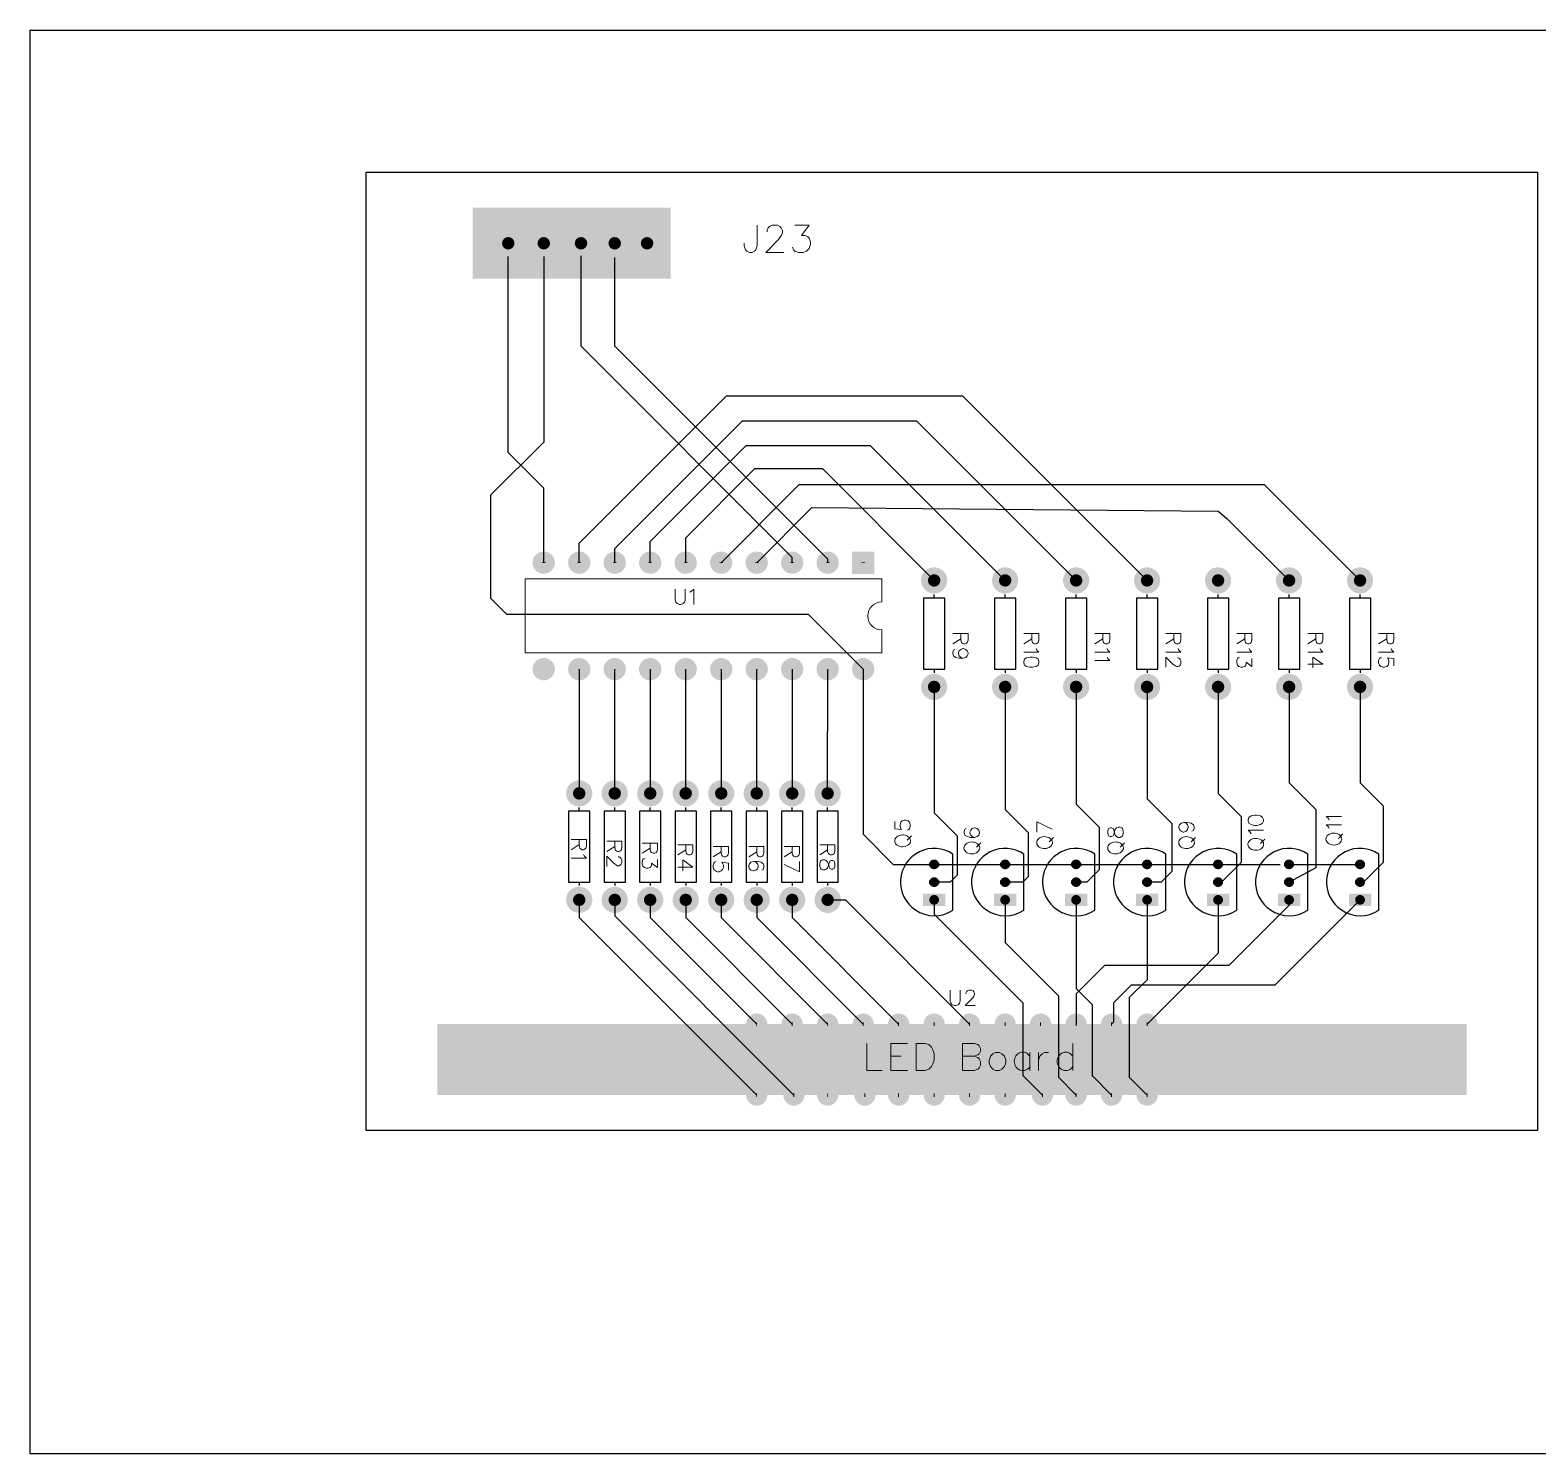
# Model space of a CAD drawing. Header units: inches. Extents: x 2.5 to 50.5, y 2.5 to 32.9.
# Drawn here: x 2.5 to 34.27, y 2.5 to 32.5 of the extents above; entities that cross this region are included whole.
import ezdxf

# ---------------------------------------------------------------- set-up
doc = ezdxf.new("R2010")
doc.units = ezdxf.units.IN
doc.header["$MEASUREMENT"] = 0
doc.layers.add('PDF_Geometry', color=7, linetype='Continuous', true_color=0xffcc00)
doc.layers.add('PDF_Solid Fills', color=7, linetype='Continuous', true_color=0xbfbfbf)

msp = doc.modelspace()

# ---------------------------------------------------------------- hatches: boundary and pattern name
at = {"layer": 'PDF_Solid Fills', "transparency": 33554559}
for points in [[(12.851, 28.009, 0.414474), (12.575, 28.286), (12.575, 28.286, 0.414474), (12.298, 28.009), (12.298, 28.009, 0.414474), (12.575, 27.733), (12.575, 27.733, 0.414474)], [(13.599, 28.009, 0.414474), (13.322, 28.286), (13.322, 28.286, 0.414474), (13.046, 28.009), (13.046, 28.009, 0.414474), (13.322, 27.733), (13.322, 27.733, 0.414474)], [(14.384, 28.009, 0.414474), (14.108, 28.286), (14.108, 28.286, 0.414474), (13.831, 28.009), (13.831, 28.009, 0.414474), (14.108, 27.733), (14.108, 27.733, 0.414474)], [(15.095, 28.009, 0.414474), (14.818, 28.286), (14.818, 28.286, 0.414474), (14.542, 28.009), (14.542, 28.009, 0.414474), (14.818, 27.733), (14.818, 27.733, 0.414474)], [(15.776, 28.009, 0.414474), (15.5, 28.286), (15.5, 28.286, 0.414474), (15.224, 28.009), (15.224, 28.009, 0.414474), (15.5, 27.733), (15.5, 27.733, 0.414474)], [(13.558, 21.278, 0.412996), (13.322, 21.514), (13.322, 21.514, 0.412996), (13.087, 21.278), (13.087, 21.278, 0.412996), (13.322, 21.043), (13.322, 21.043, 0.412996)], [(14.306, 21.278, 0.412996), (14.07, 21.514), (14.07, 21.514, 0.412996), (13.835, 21.278), (13.835, 21.278, 0.412996), (14.07, 21.043), (14.07, 21.043, 0.412996)], [(15.054, 21.278, 0.412996), (14.818, 21.514), (14.818, 21.514, 0.412996), (14.582, 21.278), (14.582, 21.278, 0.412996), (14.818, 21.043), (14.818, 21.043, 0.412996)], [(15.802, 21.278, 0.412996), (15.566, 21.514), (15.566, 21.514, 0.412996), (15.33, 21.278), (15.33, 21.278, 0.412996), (15.566, 21.043), (15.566, 21.043, 0.412996)], [(16.55, 21.278, 0.412996), (16.314, 21.514), (16.314, 21.514, 0.412996), (16.078, 21.278), (16.078, 21.278, 0.412996), (16.314, 21.043), (16.314, 21.043, 0.412996)], [(17.298, 21.278, 0.412996), (17.062, 21.514), (17.062, 21.514, 0.412996), (16.826, 21.278), (16.826, 21.278, 0.412996), (17.062, 21.043), (17.062, 21.043, 0.412996)], [(18.046, 21.278, 0.412996), (17.81, 21.514), (17.81, 21.514, 0.412996), (17.574, 21.278), (17.574, 21.278, 0.412996), (17.81, 21.043), (17.81, 21.043, 0.412996)], [(18.793, 21.278, 0.412996), (18.558, 21.514), (18.558, 21.514, 0.412996), (18.322, 21.278), (18.322, 21.278, 0.412996), (18.558, 21.043), (18.558, 21.043, 0.412996)], [(19.541, 21.278, 0.412996), (19.305, 21.514), (19.305, 21.514, 0.412996), (19.07, 21.278), (19.07, 21.278, 0.412996), (19.305, 21.043), (19.305, 21.043, 0.412996)], [(21.825, 20.904, 0.414474), (21.549, 21.181), (21.549, 21.181, 0.414474), (21.273, 20.904), (21.273, 20.904, 0.414474), (21.549, 20.628), (21.549, 20.628, 0.414474)], [(23.321, 20.904, 0.414474), (23.045, 21.181), (23.045, 21.181, 0.414474), (22.769, 20.904), (22.769, 20.904, 0.414474), (23.045, 20.628), (23.045, 20.628, 0.414474)], [(24.817, 20.904, 0.414474), (24.541, 21.181), (24.541, 21.181, 0.414474), (24.264, 20.904), (24.264, 20.904, 0.414474), (24.541, 20.628), (24.541, 20.628, 0.414474)], [(26.313, 20.904, 0.414474), (26.036, 21.181), (26.036, 21.181, 0.414474), (25.76, 20.904), (25.76, 20.904, 0.414474), (26.036, 20.628), (26.036, 20.628, 0.414474)], [(27.808, 20.904, 0.414474), (27.532, 21.181), (27.532, 21.181, 0.414474), (27.256, 20.904), (27.256, 20.904, 0.414474), (27.532, 20.628), (27.532, 20.628, 0.414474)], [(29.304, 20.904, 0.414474), (29.028, 21.181), (29.028, 21.181, 0.414474), (28.752, 20.904), (28.752, 20.904, 0.414474), (29.028, 20.628), (29.028, 20.628, 0.414474)], [(30.8, 20.904, 0.414474), (30.524, 21.181), (30.524, 21.181, 0.414474), (30.247, 20.904), (30.247, 20.904, 0.414474), (30.524, 20.628), (30.524, 20.628, 0.414474)], [(13.558, 19.035, 0.412996), (13.322, 19.271), (13.322, 19.271, 0.412996), (13.087, 19.035), (13.087, 19.035, 0.412996), (13.322, 18.799), (13.322, 18.799, 0.412996)], [(14.306, 19.035, 0.412996), (14.07, 19.271), (14.07, 19.271, 0.412996), (13.835, 19.035), (13.835, 19.035, 0.412996), (14.07, 18.799), (14.07, 18.799, 0.412996)], [(15.054, 19.035, 0.412996), (14.818, 19.271), (14.818, 19.271, 0.412996), (14.582, 19.035), (14.582, 19.035, 0.412996), (14.818, 18.799), (14.818, 18.799, 0.412996)], [(15.802, 19.035, 0.412996), (15.566, 19.271), (15.566, 19.271, 0.412996), (15.33, 19.035), (15.33, 19.035, 0.412996), (15.566, 18.799), (15.566, 18.799, 0.412996)], [(16.55, 19.035, 0.412996), (16.314, 19.271), (16.314, 19.271, 0.412996), (16.078, 19.035), (16.078, 19.035, 0.412996), (16.314, 18.799), (16.314, 18.799, 0.412996)], [(17.298, 19.035, 0.412996), (17.062, 19.271), (17.062, 19.271, 0.412996), (16.826, 19.035), (16.826, 19.035, 0.412996), (17.062, 18.799), (17.062, 18.799, 0.412996)], [(18.046, 19.035, 0.412996), (17.81, 19.271), (17.81, 19.271, 0.412996), (17.574, 19.035), (17.574, 19.035, 0.412996), (17.81, 18.799), (17.81, 18.799, 0.412996)], [(18.793, 19.035, 0.412996), (18.558, 19.271), (18.558, 19.271, 0.412996), (18.322, 19.035), (18.322, 19.035, 0.412996), (18.558, 18.799), (18.558, 18.799, 0.412996)], [(19.541, 19.035, 0.412996), (19.305, 19.271), (19.305, 19.271, 0.412996), (19.07, 19.035), (19.07, 19.035, 0.412996), (19.305, 18.799), (19.305, 18.799, 0.412996)], [(20.289, 19.035, 0.412996), (20.053, 19.271), (20.053, 19.271, 0.412996), (19.818, 19.035), (19.818, 19.035, 0.412996), (20.053, 18.799), (20.053, 18.799, 0.412996)], [(21.825, 18.661, 0.414474), (21.549, 18.937), (21.549, 18.937, 0.414474), (21.273, 18.661), (21.273, 18.661, 0.414474), (21.549, 18.385), (21.549, 18.385, 0.414474)], [(23.321, 18.661, 0.414474), (23.045, 18.937), (23.045, 18.937, 0.414474), (22.769, 18.661), (22.769, 18.661, 0.414474), (23.045, 18.385), (23.045, 18.385, 0.414474)], [(24.817, 18.661, 0.414474), (24.541, 18.937), (24.541, 18.937, 0.414474), (24.264, 18.661), (24.264, 18.661, 0.414474), (24.541, 18.385), (24.541, 18.385, 0.414474)], [(26.313, 18.661, 0.414474), (26.036, 18.937), (26.036, 18.937, 0.414474), (25.76, 18.661), (25.76, 18.661, 0.414474), (26.036, 18.385), (26.036, 18.385, 0.414474)], [(27.808, 18.661, 0.414474), (27.532, 18.937), (27.532, 18.937, 0.414474), (27.256, 18.661), (27.256, 18.661, 0.414474), (27.532, 18.385), (27.532, 18.385, 0.414474)], [(29.304, 18.661, 0.414474), (29.028, 18.937), (29.028, 18.937, 0.414474), (28.752, 18.661), (28.752, 18.661, 0.414474), (29.028, 18.385), (29.028, 18.385, 0.414474)], [(30.8, 18.661, 0.414474), (30.524, 18.937), (30.524, 18.937, 0.414474), (30.247, 18.661), (30.247, 18.661, 0.414474), (30.524, 18.385), (30.524, 18.385, 0.414474)], [(14.347, 16.417, 0.414474), (14.07, 16.693), (14.07, 16.693, 0.414474), (13.794, 16.417), (13.794, 16.417, 0.414474), (14.07, 16.141), (14.07, 16.141, 0.414474)], [(15.095, 16.417, 0.414474), (14.818, 16.693), (14.818, 16.693, 0.414474), (14.542, 16.417), (14.542, 16.417, 0.414474), (14.818, 16.141), (14.818, 16.141, 0.414474)], [(15.842, 16.417, 0.414474), (15.566, 16.693), (15.566, 16.693, 0.414474), (15.29, 16.417), (15.29, 16.417, 0.414474), (15.566, 16.141), (15.566, 16.141, 0.414474)], [(16.59, 16.417, 0.414474), (16.314, 16.693), (16.314, 16.693, 0.414474), (16.038, 16.417), (16.038, 16.417, 0.414474), (16.314, 16.141), (16.314, 16.141, 0.414474)], [(17.338, 16.417, 0.414474), (17.062, 16.693), (17.062, 16.693, 0.414474), (16.786, 16.417), (16.786, 16.417, 0.414474), (17.062, 16.141), (17.062, 16.141, 0.414474)], [(18.086, 16.417, 0.414474), (17.81, 16.693), (17.81, 16.693, 0.414474), (17.533, 16.417), (17.533, 16.417, 0.414474), (17.81, 16.141), (17.81, 16.141, 0.414474)], [(18.834, 16.417, 0.414474), (18.558, 16.693), (18.558, 16.693, 0.414474), (18.281, 16.417), (18.281, 16.417, 0.414474), (18.558, 16.141), (18.558, 16.141, 0.414474)], [(19.582, 16.417, 0.414474), (19.305, 16.693), (19.305, 16.693, 0.414474), (19.029, 16.417), (19.029, 16.417, 0.414474), (19.305, 16.141), (19.305, 16.141, 0.414474)], [(14.347, 14.174, 0.414474), (14.07, 14.45), (14.07, 14.45, 0.414474), (13.794, 14.174), (13.794, 14.174, 0.414474), (14.07, 13.897), (14.07, 13.897, 0.414474)], [(15.095, 14.174, 0.414474), (14.818, 14.45), (14.818, 14.45, 0.414474), (14.542, 14.174), (14.542, 14.174, 0.414474), (14.818, 13.897), (14.818, 13.897, 0.414474)], [(15.842, 14.174, 0.414474), (15.566, 14.45), (15.566, 14.45, 0.414474), (15.29, 14.174), (15.29, 14.174, 0.414474), (15.566, 13.897), (15.566, 13.897, 0.414474)], [(16.59, 14.174, 0.414474), (16.314, 14.45), (16.314, 14.45, 0.414474), (16.038, 14.174), (16.038, 14.174, 0.414474), (16.314, 13.897), (16.314, 13.897, 0.414474)], [(17.338, 14.174, 0.414474), (17.062, 14.45), (17.062, 14.45, 0.414474), (16.786, 14.174), (16.786, 14.174, 0.414474), (17.062, 13.897), (17.062, 13.897, 0.414474)], [(18.086, 14.174, 0.414474), (17.81, 14.45), (17.81, 14.45, 0.414474), (17.533, 14.174), (17.533, 14.174, 0.414474), (17.81, 13.897), (17.81, 13.897, 0.414474)], [(18.834, 14.174, 0.414474), (18.558, 14.45), (18.558, 14.45, 0.414474), (18.281, 14.174), (18.281, 14.174, 0.414474), (18.558, 13.897), (18.558, 13.897, 0.414474)], [(19.582, 14.174, 0.414474), (19.305, 14.45), (19.305, 14.45, 0.414474), (19.029, 14.174), (19.029, 14.174, 0.414474), (19.305, 13.897), (19.305, 13.897, 0.414474)], [(18.034, 11.556, 0.413194), (17.81, 11.78), (17.81, 11.78, 0.413194), (17.585, 11.556), (17.585, 11.556, 0.413194), (17.81, 11.332), (17.81, 11.332, 0.413194)], [(18.782, 11.556, 0.413194), (18.558, 11.78), (18.558, 11.78, 0.413194), (18.333, 11.556), (18.333, 11.556, 0.413194), (18.558, 11.332), (18.558, 11.332, 0.413194)], [(19.53, 11.556, 0.413194), (19.305, 11.78), (19.305, 11.78, 0.413194), (19.081, 11.556), (19.081, 11.556, 0.413194), (19.305, 11.332), (19.305, 11.332, 0.413194)], [(20.278, 11.556, 0.413194), (20.053, 11.78), (20.053, 11.78, 0.413194), (19.829, 11.556), (19.829, 11.556, 0.413194), (20.053, 11.332), (20.053, 11.332, 0.413194)], [(21.026, 11.556, 0.413194), (20.801, 11.78), (20.801, 11.78, 0.413194), (20.577, 11.556), (20.577, 11.556, 0.413194), (20.801, 11.332), (20.801, 11.332, 0.413194)], [(21.773, 11.556, 0.413194), (21.549, 11.78), (21.549, 11.78, 0.413194), (21.325, 11.556), (21.325, 11.556, 0.413194), (21.549, 11.332), (21.549, 11.332, 0.413194)], [(22.521, 11.556, 0.413194), (22.297, 11.78), (22.297, 11.78, 0.413194), (22.073, 11.556), (22.073, 11.556, 0.413194), (22.297, 11.332), (22.297, 11.332, 0.413194)], [(23.269, 11.556, 0.413194), (23.045, 11.78), (23.045, 11.78, 0.413194), (22.821, 11.556), (22.821, 11.556, 0.413194), (23.045, 11.332), (23.045, 11.332, 0.413194)], [(24.017, 11.556, 0.413194), (23.793, 11.78), (23.793, 11.78, 0.413194), (23.568, 11.556), (23.568, 11.556, 0.413194), (23.793, 11.332), (23.793, 11.332, 0.413194)], [(24.765, 11.556, 0.413194), (24.541, 11.78), (24.541, 11.78, 0.413194), (24.316, 11.556), (24.316, 11.556, 0.413194), (24.541, 11.332), (24.541, 11.332, 0.413194)], [(25.513, 11.556, 0.413194), (25.289, 11.78), (25.289, 11.78, 0.413194), (25.064, 11.556), (25.064, 11.556, 0.413194), (25.289, 11.332), (25.289, 11.332, 0.413194)], [(26.261, 11.556, 0.413194), (26.036, 11.78), (26.036, 11.78, 0.413194), (25.812, 11.556), (25.812, 11.556, 0.413194), (26.036, 11.332), (26.036, 11.332, 0.413194)], [(18.034, 10.06, 0.413194), (17.81, 10.285), (17.81, 10.285, 0.413194), (17.585, 10.06), (17.585, 10.06, 0.413194), (17.81, 9.836), (17.81, 9.836, 0.413194)], [(18.819, 10.06, 0.413194), (18.595, 10.285), (18.595, 10.285, 0.413194), (18.371, 10.06), (18.371, 10.06, 0.413194), (18.595, 9.836), (18.595, 9.836, 0.413194)], [(19.53, 10.06, 0.413194), (19.305, 10.285), (19.305, 10.285, 0.413194), (19.081, 10.06), (19.081, 10.06, 0.413194), (19.305, 9.836), (19.305, 9.836, 0.413194)], [(20.315, 10.06, 0.413194), (20.091, 10.285), (20.091, 10.285, 0.413194), (19.866, 10.06), (19.866, 10.06, 0.413194), (20.091, 9.836), (20.091, 9.836, 0.413194)], [(21.026, 10.06, 0.413194), (20.801, 10.285), (20.801, 10.285, 0.413194), (20.577, 10.06), (20.577, 10.06, 0.413194), (20.801, 9.836), (20.801, 9.836, 0.413194)], [(21.773, 10.06, 0.413194), (21.549, 10.285), (21.549, 10.285, 0.413194), (21.325, 10.06), (21.325, 10.06, 0.413194), (21.549, 9.836), (21.549, 9.836, 0.413194)], [(22.521, 10.06, 0.413194), (22.297, 10.285), (22.297, 10.285, 0.413194), (22.073, 10.06), (22.073, 10.06, 0.413194), (22.297, 9.836), (22.297, 9.836, 0.413194)], [(23.269, 10.06, 0.413194), (23.045, 10.285), (23.045, 10.285, 0.413194), (22.821, 10.06), (22.821, 10.06, 0.413194), (23.045, 9.836), (23.045, 9.836, 0.413194)], [(24.055, 10.06, 0.413194), (23.83, 10.285), (23.83, 10.285, 0.413194), (23.606, 10.06), (23.606, 10.06, 0.413194), (23.83, 9.836), (23.83, 9.836, 0.413194)], [(24.765, 10.06, 0.413194), (24.541, 10.285), (24.541, 10.285, 0.413194), (24.316, 10.06), (24.316, 10.06, 0.413194), (24.541, 9.836), (24.541, 9.836, 0.413194)], [(25.513, 10.06, 0.413194), (25.289, 10.285), (25.289, 10.285, 0.413194), (25.064, 10.06), (25.064, 10.06, 0.413194), (25.289, 9.836), (25.289, 9.836, 0.413194)], [(26.261, 10.06, 0.413194), (26.036, 10.285), (26.036, 10.285, 0.413194), (25.812, 10.06), (25.812, 10.06, 0.413194), (26.036, 9.836), (26.036, 9.836, 0.413194)]]:
    msp.add_hatch(color=256, dxfattribs=at).paths.add_polyline_path(points)
at = {"layer": 'PDF_Solid Fills', "true_color": 0x212121, "transparency": 33554559}
for points in [[(12.706, 28.009, 0.413386), (12.575, 28.141), (12.575, 28.141, 0.413386), (12.443, 28.009), (12.443, 28.009, 0.413386), (12.575, 27.877), (12.575, 27.877, 0.413386)], [(13.454, 28.009, 0.413386), (13.322, 28.141), (13.322, 28.141, 0.413386), (13.191, 28.009), (13.191, 28.009, 0.413386), (13.322, 27.877), (13.322, 27.877, 0.413386)], [(14.24, 28.009, 0.413386), (14.108, 28.141), (14.108, 28.141, 0.413386), (13.976, 28.009), (13.976, 28.009, 0.413386), (14.108, 27.877), (14.108, 27.877, 0.413386)], [(14.95, 28.009, 0.413386), (14.818, 28.141), (14.818, 28.141, 0.413386), (14.686, 28.009), (14.686, 28.009, 0.413386), (14.818, 27.877), (14.818, 27.877, 0.413386)], [(15.632, 28.009, 0.413386), (15.5, 28.141), (15.5, 28.141, 0.413386), (15.368, 28.009), (15.368, 28.009, 0.413386), (15.5, 27.877), (15.5, 27.877, 0.413386)], [(21.681, 20.904, 0.413386), (21.549, 21.036), (21.549, 21.036, 0.413386), (21.417, 20.904), (21.417, 20.904, 0.413386), (21.549, 20.773), (21.549, 20.773, 0.413386)], [(23.177, 20.904, 0.413386), (23.045, 21.036), (23.045, 21.036, 0.413386), (22.913, 20.904), (22.913, 20.904, 0.413386), (23.045, 20.773), (23.045, 20.773, 0.413386)], [(24.673, 20.904, 0.413386), (24.541, 21.036), (24.541, 21.036, 0.413386), (24.409, 20.904), (24.409, 20.904, 0.413386), (24.541, 20.773), (24.541, 20.773, 0.413386)], [(26.168, 20.904, 0.413386), (26.036, 21.036), (26.036, 21.036, 0.413386), (25.904, 20.904), (25.904, 20.904, 0.413386), (26.036, 20.773), (26.036, 20.773, 0.413386)], [(27.664, 20.904, 0.413386), (27.532, 21.036), (27.532, 21.036, 0.413386), (27.4, 20.904), (27.4, 20.904, 0.413386), (27.532, 20.773), (27.532, 20.773, 0.413386)], [(29.16, 20.904, 0.413386), (29.028, 21.036), (29.028, 21.036, 0.413386), (28.896, 20.904), (28.896, 20.904, 0.413386), (29.028, 20.773), (29.028, 20.773, 0.413386)], [(30.656, 20.904, 0.413386), (30.524, 21.036), (30.524, 21.036, 0.413386), (30.392, 20.904), (30.392, 20.904, 0.413386), (30.524, 20.773), (30.524, 20.773, 0.413386)], [(21.681, 18.661, 0.413386), (21.549, 18.793), (21.549, 18.793, 0.413386), (21.417, 18.661), (21.417, 18.661, 0.413386), (21.549, 18.529), (21.549, 18.529, 0.413386)], [(23.177, 18.661, 0.413386), (23.045, 18.793), (23.045, 18.793, 0.413386), (22.913, 18.661), (22.913, 18.661, 0.413386), (23.045, 18.529), (23.045, 18.529, 0.413386)], [(24.673, 18.661, 0.413386), (24.541, 18.793), (24.541, 18.793, 0.413386), (24.409, 18.661), (24.409, 18.661, 0.413386), (24.541, 18.529), (24.541, 18.529, 0.413386)], [(26.168, 18.661, 0.413386), (26.036, 18.793), (26.036, 18.793, 0.413386), (25.904, 18.661), (25.904, 18.661, 0.413386), (26.036, 18.529), (26.036, 18.529, 0.413386)], [(27.664, 18.661, 0.413386), (27.532, 18.793), (27.532, 18.793, 0.413386), (27.4, 18.661), (27.4, 18.661, 0.413386), (27.532, 18.529), (27.532, 18.529, 0.413386)], [(29.16, 18.661, 0.413386), (29.028, 18.793), (29.028, 18.793, 0.413386), (28.896, 18.661), (28.896, 18.661, 0.413386), (29.028, 18.529), (29.028, 18.529, 0.413386)], [(30.656, 18.661, 0.413386), (30.524, 18.793), (30.524, 18.793, 0.413386), (30.392, 18.661), (30.392, 18.661, 0.413386), (30.524, 18.529), (30.524, 18.529, 0.413386)], [(14.202, 16.417, 0.413386), (14.07, 16.549), (14.07, 16.549, 0.413386), (13.938, 16.417), (13.938, 16.417, 0.413386), (14.07, 16.285), (14.07, 16.285, 0.413386)], [(14.95, 16.417, 0.413386), (14.818, 16.549), (14.818, 16.549, 0.413386), (14.686, 16.417), (14.686, 16.417, 0.413386), (14.818, 16.285), (14.818, 16.285, 0.413386)], [(15.698, 16.417, 0.413386), (15.566, 16.549), (15.566, 16.549, 0.413386), (15.434, 16.417), (15.434, 16.417, 0.413386), (15.566, 16.285), (15.566, 16.285, 0.413386)], [(16.446, 16.417, 0.413386), (16.314, 16.549), (16.314, 16.549, 0.413386), (16.182, 16.417), (16.182, 16.417, 0.413386), (16.314, 16.285), (16.314, 16.285, 0.413386)], [(17.194, 16.417, 0.413386), (17.062, 16.549), (17.062, 16.549, 0.413386), (16.93, 16.417), (16.93, 16.417, 0.413386), (17.062, 16.285), (17.062, 16.285, 0.413386)], [(17.942, 16.417, 0.413386), (17.81, 16.549), (17.81, 16.549, 0.413386), (17.678, 16.417), (17.678, 16.417, 0.413386), (17.81, 16.285), (17.81, 16.285, 0.413386)], [(18.69, 16.417, 0.413386), (18.558, 16.549), (18.558, 16.549, 0.413386), (18.426, 16.417), (18.426, 16.417, 0.413386), (18.558, 16.285), (18.558, 16.285, 0.413386)], [(19.437, 16.417, 0.413386), (19.305, 16.549), (19.305, 16.549, 0.413386), (19.174, 16.417), (19.174, 16.417, 0.413386), (19.305, 16.285), (19.305, 16.285, 0.413386)], [(21.652, 14.921, 0.416667), (21.549, 15.024), (21.549, 15.024, 0.416667), (21.446, 14.921), (21.446, 14.921, 0.416667), (21.549, 14.819), (21.549, 14.819, 0.416667)], [(23.148, 14.921, 0.416667), (23.045, 15.024), (23.045, 15.024, 0.416667), (22.942, 14.921), (22.942, 14.921, 0.416667), (23.045, 14.819), (23.045, 14.819, 0.416667)], [(24.643, 14.921, 0.416667), (24.541, 15.024), (24.541, 15.024, 0.416667), (24.438, 14.921), (24.438, 14.921, 0.416667), (24.541, 14.819), (24.541, 14.819, 0.416667)], [(26.139, 14.921, 0.416667), (26.036, 15.024), (26.036, 15.024, 0.416667), (25.934, 14.921), (25.934, 14.921, 0.416667), (26.036, 14.819), (26.036, 14.819, 0.416667)], [(27.635, 14.921, 0.416667), (27.532, 15.024), (27.532, 15.024, 0.416667), (27.429, 14.921), (27.429, 14.921, 0.416667), (27.532, 14.819), (27.532, 14.819, 0.416667)], [(29.131, 14.921, 0.416667), (29.028, 15.024), (29.028, 15.024, 0.416667), (28.925, 14.921), (28.925, 14.921, 0.416667), (29.028, 14.819), (29.028, 14.819, 0.416667)], [(30.627, 14.921, 0.416667), (30.524, 15.024), (30.524, 15.024, 0.416667), (30.421, 14.921), (30.421, 14.921, 0.416667), (30.524, 14.819), (30.524, 14.819, 0.416667)], [(21.652, 14.547, 0.416667), (21.549, 14.65), (21.549, 14.65, 0.416667), (21.446, 14.547), (21.446, 14.547, 0.416667), (21.549, 14.445), (21.549, 14.445, 0.416667)], [(23.148, 14.547, 0.416667), (23.045, 14.65), (23.045, 14.65, 0.416667), (22.942, 14.547), (22.942, 14.547, 0.416667), (23.045, 14.445), (23.045, 14.445, 0.416667)], [(24.643, 14.547, 0.416667), (24.541, 14.65), (24.541, 14.65, 0.416667), (24.438, 14.547), (24.438, 14.547, 0.416667), (24.541, 14.445), (24.541, 14.445, 0.416667)], [(26.139, 14.547, 0.416667), (26.036, 14.65), (26.036, 14.65, 0.416667), (25.934, 14.547), (25.934, 14.547, 0.416667), (26.036, 14.445), (26.036, 14.445, 0.416667)], [(27.635, 14.547, 0.416667), (27.532, 14.65), (27.532, 14.65, 0.416667), (27.429, 14.547), (27.429, 14.547, 0.416667), (27.532, 14.445), (27.532, 14.445, 0.416667)], [(29.131, 14.547, 0.416667), (29.028, 14.65), (29.028, 14.65, 0.416667), (28.925, 14.547), (28.925, 14.547, 0.416667), (29.028, 14.445), (29.028, 14.445, 0.416667)], [(30.627, 14.547, 0.416667), (30.524, 14.65), (30.524, 14.65, 0.416667), (30.421, 14.547), (30.421, 14.547, 0.416667), (30.524, 14.445), (30.524, 14.445, 0.416667)], [(14.202, 14.174, 0.413386), (14.07, 14.305), (14.07, 14.305, 0.413386), (13.938, 14.174), (13.938, 14.174, 0.413386), (14.07, 14.042), (14.07, 14.042, 0.413386)], [(14.95, 14.174, 0.413386), (14.818, 14.305), (14.818, 14.305, 0.413386), (14.686, 14.174), (14.686, 14.174, 0.413386), (14.818, 14.042), (14.818, 14.042, 0.413386)], [(15.698, 14.174, 0.413386), (15.566, 14.305), (15.566, 14.305, 0.413386), (15.434, 14.174), (15.434, 14.174, 0.413386), (15.566, 14.042), (15.566, 14.042, 0.413386)], [(16.446, 14.174, 0.413386), (16.314, 14.305), (16.314, 14.305, 0.413386), (16.182, 14.174), (16.182, 14.174, 0.413386), (16.314, 14.042), (16.314, 14.042, 0.413386)], [(17.194, 14.174, 0.413386), (17.062, 14.305), (17.062, 14.305, 0.413386), (16.93, 14.174), (16.93, 14.174, 0.413386), (17.062, 14.042), (17.062, 14.042, 0.413386)], [(17.942, 14.174, 0.413386), (17.81, 14.305), (17.81, 14.305, 0.413386), (17.678, 14.174), (17.678, 14.174, 0.413386), (17.81, 14.042), (17.81, 14.042, 0.413386)], [(18.69, 14.174, 0.413386), (18.558, 14.305), (18.558, 14.305, 0.413386), (18.426, 14.174), (18.426, 14.174, 0.413386), (18.558, 14.042), (18.558, 14.042, 0.413386)], [(19.437, 14.174, 0.413386), (19.305, 14.305), (19.305, 14.305, 0.413386), (19.174, 14.174), (19.174, 14.174, 0.413386), (19.305, 14.042), (19.305, 14.042, 0.413386)], [(21.652, 14.174, 0.416667), (21.549, 14.276), (21.549, 14.276, 0.416667), (21.446, 14.174), (21.446, 14.174, 0.416667), (21.549, 14.071), (21.549, 14.071, 0.416667)], [(23.148, 14.174, 0.416667), (23.045, 14.276), (23.045, 14.276, 0.416667), (22.942, 14.174), (22.942, 14.174, 0.416667), (23.045, 14.071), (23.045, 14.071, 0.416667)], [(24.643, 14.174, 0.416667), (24.541, 14.276), (24.541, 14.276, 0.416667), (24.438, 14.174), (24.438, 14.174, 0.416667), (24.541, 14.071), (24.541, 14.071, 0.416667)], [(26.139, 14.174, 0.416667), (26.036, 14.276), (26.036, 14.276, 0.416667), (25.934, 14.174), (25.934, 14.174, 0.416667), (26.036, 14.071), (26.036, 14.071, 0.416667)], [(27.635, 14.174, 0.416667), (27.532, 14.276), (27.532, 14.276, 0.416667), (27.429, 14.174), (27.429, 14.174, 0.416667), (27.532, 14.071), (27.532, 14.071, 0.416667)], [(29.131, 14.174, 0.416667), (29.028, 14.276), (29.028, 14.276, 0.416667), (28.925, 14.174), (28.925, 14.174, 0.416667), (29.028, 14.071), (29.028, 14.071, 0.416667)], [(30.627, 14.174, 0.416667), (30.524, 14.276), (30.524, 14.276, 0.416667), (30.421, 14.174), (30.421, 14.174, 0.416667), (30.524, 14.071), (30.524, 14.071, 0.416667)]]:
    msp.add_hatch(color=250, dxfattribs=at).paths.add_polyline_path(points)

# ---------------------------------------------------------------- linework, layer by layer
for p, q in [((2.5, 24.5), (2.5, 32.5)), ((2.5, 32.5), (50.5, 32.5)), ((2.5, 2.5), (2.5, 24.5)), ((36.5, 2.5), (2.5, 2.5))]:
    msp.add_line(p, q)
at = {"layer": 'PDF_Geometry', "color": 6, "lineweight": 25}
msp.add_lwpolyline([(9.583, 29.505), (34.263, 29.505), (34.263, 9.312), (9.583, 9.312)], close=True, dxfattribs=at)
at = {"layer": 'PDF_Geometry', "lineweight": 20}
for points in [[(17.821, 28.388), (17.821, 27.953), (17.794, 27.872), (17.767, 27.845), (17.712, 27.818), (17.658, 27.818), (17.604, 27.845), (17.576, 27.872), (17.549, 27.953), (17.549, 28.008)], [(18.028, 28.252), (18.028, 28.28), (18.055, 28.335), (18.082, 28.362), (18.136, 28.388), (18.245, 28.388), (18.3, 28.362), (18.327, 28.335), (18.354, 28.28), (18.354, 28.225), (18.327, 28.171), (18.272, 28.089), (18.001, 27.818), (18.382, 27.818)], [(18.615, 28.388), (18.914, 28.388), (18.751, 28.171), (18.832, 28.171), (18.887, 28.144), (18.914, 28.117), (18.942, 28.036), (18.942, 27.981), (18.914, 27.899), (18.86, 27.845), (18.779, 27.818), (18.697, 27.818), (18.615, 27.845), (18.588, 27.872), (18.561, 27.926)], [(20.128, 11.15), (20.128, 10.579), (20.454, 10.579)], [(20.987, 11.15), (20.634, 11.15), (20.634, 10.579), (20.987, 10.579)], [(22.39, 10.878), (22.473, 10.905), (22.5, 10.932), (22.527, 10.987), (22.527, 11.041), (22.5, 11.096), (22.473, 11.123), (22.39, 11.15), (22.146, 11.15), (22.146, 10.579), (22.39, 10.579), (22.473, 10.606), (22.5, 10.633), (22.527, 10.688), (22.527, 10.769), (22.5, 10.824), (22.473, 10.851), (22.39, 10.878), (22.146, 10.878)], [(24.469, 11.15), (24.469, 10.579)], [(20.634, 10.878), (20.851, 10.878)], [(23.565, 10.96), (23.565, 10.579)], [(23.745, 10.96), (23.745, 10.579)], [(23.745, 10.797), (23.773, 10.878), (23.826, 10.932), (23.881, 10.96), (23.962, 10.96)]]:
    msp.add_lwpolyline(points, dxfattribs=at)
at = {"layer": 'PDF_Geometry', "color": 1, "lineweight": 25}
for points in [[(13.322, 27.733), (13.322, 23.821), (12.201, 22.699), (12.201, 20.531), (12.537, 20.194), (18.894, 20.194), (20.053, 19.035), (20.053, 15.557), (20.689, 14.921), (21.549, 14.921), (23.045, 14.921), (24.503, 14.921)], [(24.541, 14.921), (26.186, 14.921)], [(26.036, 14.921), (27.532, 14.921), (28.841, 14.921)], [(29.028, 14.921), (30.524, 14.921)]]:
    msp.add_lwpolyline(points, dxfattribs=at)
at = {"layer": 'PDF_Geometry', "color": 5, "lineweight": 25}
msp.add_lwpolyline([(13.322, 21.278), (13.322, 22.849), (12.575, 23.597), (12.575, 27.731)], dxfattribs=at)
at = {"layer": 'PDF_Geometry', "color": 141, "lineweight": 25, "true_color": 0x70dbf9}
for points in [[(18.558, 21.278), (18.558, 21.39), (14.108, 25.84), (14.108, 27.748)], [(19.306, 21.278), (19.306, 21.353), (14.818, 25.84), (14.818, 27.71)]]:
    msp.add_lwpolyline(points, dxfattribs=at)
at = {"layer": 'PDF_Geometry', "color": 216, "lineweight": 25, "true_color": 0x7f007f}
for points in [[(14.07, 21.278), (14.07, 21.69), (17.174, 24.793), (22.147, 24.793), (26.036, 20.904)], [(14.818, 21.278), (14.818, 21.578), (17.511, 24.27), (21.175, 24.27), (24.541, 20.904)], [(15.566, 21.278), (15.566, 21.727), (17.585, 23.746), (20.203, 23.746), (23.045, 20.904)], [(16.314, 21.278), (16.314, 21.802), (17.772, 23.26), (19.193, 23.26), (21.549, 20.904)], [(21.549, 14.174), (21.549, 13.874), (23.419, 12.005), (23.419, 10.472), (23.83, 10.06)], [(23.045, 14.174), (23.045, 13.276), (24.167, 12.154), (24.167, 10.434), (24.541, 10.06)], [(24.541, 14.174), (24.541, 12.304), (24.877, 11.967), (24.877, 10.472), (25.289, 10.06)], [(26.036, 14.174), (26.036, 12.491), (25.662, 12.117), (25.662, 10.434), (26.036, 10.06)], [(27.532, 14.174), (27.532, 13.052), (26.036, 11.556)]]:
    msp.add_lwpolyline(points, dxfattribs=at)
at = {"layer": 'PDF_Geometry', "color": 181, "lineweight": 25, "true_color": 0x9966ff}
for points in [[(17.062, 21.278), (18.707, 22.924), (28.504, 22.924), (30.524, 20.904)], [(17.81, 21.278), (18.969, 22.438), (27.532, 22.363), (27.719, 22.213), (29.028, 20.904)], [(14.07, 19.035), (14.07, 16.417)], [(14.818, 16.417), (14.818, 19.035)], [(15.566, 19.035), (15.566, 16.417)], [(16.314, 16.417), (16.314, 19.035)], [(17.062, 19.035), (17.062, 16.417)], [(17.81, 16.417), (17.81, 19.035)], [(18.558, 19.035), (18.558, 16.417)], [(19.305, 16.417), (19.306, 19.035)], [(21.549, 18.661), (21.549, 16.006), (22.035, 15.52), (22.035, 14.697), (21.886, 14.547), (21.549, 14.547)], [(23.045, 18.661), (23.045, 16.081), (23.531, 15.595), (23.531, 14.66), (23.419, 14.547), (23.045, 14.547)], [(24.541, 18.661), (24.541, 16.193), (25.027, 15.707), (25.027, 14.809), (24.765, 14.547), (24.541, 14.547)], [(26.036, 18.661), (26.036, 16.305), (26.56, 15.781), (26.56, 14.772), (26.336, 14.547), (26.036, 14.547)], [(27.532, 18.661), (27.532, 16.417), (28.018, 15.931), (28.018, 14.959), (27.607, 14.547), (27.532, 14.547)], [(29.028, 18.661), (29.028, 16.642), (29.589, 16.081), (29.589, 14.847), (29.028, 14.547)], [(30.524, 18.661), (30.524, 16.642), (31.01, 16.155), (31.01, 14.959), (30.598, 14.547), (30.524, 14.547)], [(14.07, 14.174), (14.07, 13.8), (17.81, 10.06)], [(14.818, 14.174), (14.818, 13.837), (18.595, 10.06)], [(15.566, 14.174), (15.566, 13.8), (17.81, 11.556)], [(16.314, 14.174), (16.314, 13.8), (18.558, 11.556)], [(17.062, 14.174), (17.062, 13.8), (19.305, 11.556)], [(17.81, 14.174), (17.81, 13.8), (20.053, 11.556)], [(18.558, 14.174), (18.558, 13.8), (20.801, 11.556)], [(19.305, 14.174), (19.679, 14.174), (22.297, 11.556)], [(29.028, 14.174), (29.028, 14.061), (27.757, 12.79), (25.139, 12.79), (24.541, 12.192), (24.541, 11.556)], [(30.524, 14.174), (28.729, 12.379), (25.7, 12.379), (25.326, 12.005), (25.326, 11.593), (25.289, 11.556)]]:
    msp.add_lwpolyline(points, dxfattribs=at)
at = {"layer": 'PDF_Geometry', "color": 250, "lineweight": 80, "true_color": 0x212121}
for points in [[(13.323, 21.279), (13.323, 21.278)], [(14.07, 21.279), (14.07, 21.278)], [(14.818, 21.279), (14.818, 21.278)], [(15.566, 21.279), (15.566, 21.278)], [(16.314, 21.279), (16.314, 21.278)], [(17.062, 21.279), (17.062, 21.278)], [(17.81, 21.279), (17.81, 21.278)], [(18.558, 21.279), (18.558, 21.278)], [(19.306, 21.279), (19.306, 21.278)], [(20.053, 21.279), (20.053, 21.278)], [(13.323, 19.035), (13.323, 19.034)], [(14.07, 19.035), (14.07, 19.034)], [(14.818, 19.035), (14.818, 19.034)], [(15.566, 19.035), (15.566, 19.034)], [(16.314, 19.035), (16.314, 19.034)], [(17.062, 19.035), (17.062, 19.034)], [(17.81, 19.035), (17.81, 19.034)], [(18.558, 19.035), (18.558, 19.034)], [(19.306, 19.035), (19.306, 19.034)], [(20.053, 19.035), (20.053, 19.034)]]:
    msp.add_lwpolyline(points, dxfattribs=at)
at = {"layer": 'PDF_Geometry', "lineweight": 13}
msp.add_lwpolyline([(20.445, 19.861, -0.997369), (20.445, 20.451), (20.445, 20.937), (12.931, 20.937), (12.931, 19.376), (20.445, 19.376), (20.445, 19.861)], format="xyb", dxfattribs=at)
at = {"layer": 'PDF_Geometry', "lineweight": 15}
for points in [[(16.09, 20.721), (16.09, 20.491), (16.105, 20.445), (16.135, 20.415), (16.182, 20.4), (16.212, 20.4), (16.258, 20.415), (16.289, 20.445), (16.303, 20.491), (16.303, 20.721)], [(16.404, 20.659), (16.435, 20.675), (16.482, 20.721), (16.482, 20.4)], [(22.11, 19.783), (22.11, 19.645), (22.125, 19.599), (22.14, 19.584), (22.171, 19.569), (22.201, 19.569), (22.232, 19.584), (22.248, 19.599), (22.263, 19.645), (22.263, 19.783), (21.942, 19.783)], [(23.606, 19.783), (23.606, 19.645), (23.621, 19.599), (23.636, 19.584), (23.666, 19.569), (23.697, 19.569), (23.728, 19.584), (23.743, 19.599), (23.758, 19.645), (23.758, 19.783), (23.438, 19.783)], [(25.102, 19.783), (25.102, 19.645), (25.117, 19.599), (25.131, 19.584), (25.162, 19.569), (25.193, 19.569), (25.224, 19.584), (25.239, 19.599), (25.254, 19.645), (25.254, 19.783), (24.933, 19.783)], [(26.597, 19.783), (26.597, 19.645), (26.612, 19.599), (26.627, 19.584), (26.658, 19.569), (26.689, 19.569), (26.719, 19.584), (26.735, 19.599), (26.75, 19.645), (26.75, 19.783), (26.429, 19.783)], [(28.093, 19.783), (28.093, 19.645), (28.108, 19.599), (28.123, 19.584), (28.154, 19.569), (28.184, 19.569), (28.215, 19.584), (28.231, 19.599), (28.246, 19.645), (28.246, 19.783), (27.925, 19.783)], [(29.589, 19.783), (29.589, 19.645), (29.604, 19.599), (29.619, 19.584), (29.649, 19.569), (29.68, 19.569), (29.711, 19.584), (29.726, 19.599), (29.741, 19.645), (29.741, 19.783), (29.421, 19.783)], [(31.085, 19.783), (31.085, 19.645), (31.1, 19.599), (31.115, 19.584), (31.145, 19.569), (31.176, 19.569), (31.207, 19.584), (31.222, 19.599), (31.237, 19.645), (31.237, 19.783), (30.916, 19.783)], [(22.11, 19.676), (21.942, 19.569)], [(22.156, 19.269), (22.11, 19.284), (22.079, 19.314), (22.064, 19.36), (22.064, 19.376), (22.079, 19.421), (22.11, 19.452), (22.156, 19.468), (22.171, 19.468), (22.217, 19.452), (22.248, 19.421), (22.263, 19.376), (22.263, 19.36), (22.248, 19.314), (22.217, 19.284), (22.156, 19.269), (22.079, 19.269), (22.002, 19.284), (21.957, 19.314), (21.942, 19.36), (21.942, 19.391), (21.957, 19.437), (21.987, 19.452)], [(23.606, 19.676), (23.438, 19.569)], [(23.697, 19.468), (23.713, 19.437), (23.758, 19.391), (23.438, 19.391)], [(25.102, 19.676), (24.933, 19.569)], [(25.193, 19.468), (25.209, 19.437), (25.254, 19.391), (24.933, 19.391)], [(26.597, 19.676), (26.429, 19.569)], [(26.689, 19.468), (26.704, 19.437), (26.75, 19.391), (26.429, 19.391)], [(28.093, 19.676), (27.925, 19.569)], [(28.184, 19.468), (28.2, 19.437), (28.246, 19.391), (27.925, 19.391)], [(29.589, 19.676), (29.421, 19.569)], [(29.68, 19.468), (29.696, 19.437), (29.741, 19.391), (29.421, 19.391)], [(31.085, 19.676), (30.916, 19.569)], [(31.176, 19.468), (31.192, 19.437), (31.237, 19.391), (30.916, 19.391)], [(25.193, 19.29), (25.209, 19.259), (25.254, 19.214), (24.933, 19.214)], [(26.674, 19.275), (26.689, 19.275), (26.719, 19.259), (26.735, 19.244), (26.75, 19.214), (26.75, 19.152), (26.735, 19.121), (26.719, 19.107), (26.689, 19.091), (26.658, 19.091), (26.627, 19.107), (26.582, 19.137), (26.429, 19.29), (26.429, 19.076)], [(28.246, 19.259), (28.246, 19.091), (28.123, 19.183), (28.123, 19.137), (28.108, 19.107), (28.093, 19.091), (28.047, 19.076), (28.016, 19.076), (27.97, 19.091), (27.94, 19.121), (27.925, 19.168), (27.925, 19.214), (27.94, 19.259), (27.955, 19.275), (27.985, 19.29)], [(29.421, 19.137), (29.741, 19.137), (29.528, 19.29), (29.528, 19.061)], [(31.237, 19.107), (31.237, 19.259), (31.1, 19.275), (31.115, 19.259), (31.13, 19.214), (31.13, 19.168), (31.115, 19.121), (31.085, 19.091), (31.038, 19.076), (31.008, 19.076), (30.962, 19.091), (30.931, 19.121), (30.916, 19.168), (30.916, 19.214), (30.931, 19.259), (30.946, 19.275), (30.977, 19.29)], [(29.872, 15.856), (29.856, 15.886), (29.81, 15.933), (30.131, 15.933)], [(20.723, 15.825), (20.723, 15.672), (20.861, 15.657), (20.846, 15.672), (20.83, 15.718), (20.83, 15.764), (20.846, 15.809), (20.876, 15.84), (20.922, 15.856), (20.953, 15.856), (20.999, 15.84), (21.029, 15.809), (21.044, 15.764), (21.044, 15.718), (21.029, 15.672), (21.014, 15.657), (20.984, 15.641)], [(22.227, 15.675), (22.197, 15.66), (22.182, 15.614), (22.182, 15.583), (22.197, 15.538), (22.243, 15.507), (22.319, 15.491), (22.396, 15.491), (22.457, 15.507), (22.488, 15.538), (22.503, 15.583), (22.503, 15.598), (22.488, 15.645), (22.457, 15.675), (22.411, 15.69), (22.396, 15.69), (22.35, 15.675), (22.319, 15.645), (22.304, 15.598), (22.304, 15.583), (22.319, 15.538), (22.35, 15.507), (22.396, 15.491)], [(23.715, 15.603), (23.715, 15.818), (24.036, 15.665)], [(26.813, 15.802), (26.859, 15.788), (26.89, 15.757), (26.905, 15.71), (26.905, 15.695), (26.89, 15.65), (26.859, 15.619), (26.813, 15.603), (26.799, 15.603), (26.752, 15.619), (26.721, 15.65), (26.706, 15.695), (26.706, 15.71), (26.721, 15.757), (26.752, 15.788), (26.813, 15.802), (26.89, 15.802), (26.967, 15.788), (27.012, 15.757), (27.027, 15.71), (27.027, 15.681), (27.012, 15.634), (26.982, 15.619)], [(28.226, 15.566), (28.21, 15.597), (28.165, 15.643), (28.486, 15.643)], [(29.872, 15.678), (29.856, 15.709), (29.81, 15.755), (30.131, 15.755)], [(14.07, 15.445), (14.07, 15.307), (14.085, 15.262), (14.1, 15.246), (14.131, 15.231), (14.162, 15.231), (14.192, 15.246), (14.208, 15.262), (14.223, 15.307), (14.223, 15.445), (13.902, 15.445)], [(14.07, 15.338), (13.902, 15.231)], [(14.818, 15.408), (14.818, 15.27), (14.833, 15.224), (14.848, 15.209), (14.879, 15.194), (14.909, 15.194), (14.94, 15.209), (14.956, 15.224), (14.971, 15.27), (14.971, 15.408), (14.65, 15.408)], [(14.818, 15.301), (14.65, 15.194)], [(15.566, 15.37), (15.566, 15.233), (15.581, 15.187), (15.596, 15.171), (15.627, 15.156), (15.657, 15.156), (15.688, 15.171), (15.704, 15.187), (15.719, 15.233), (15.719, 15.37), (15.398, 15.37)], [(15.566, 15.263), (15.398, 15.156)], [(16.314, 15.333), (16.314, 15.195), (16.329, 15.15), (16.344, 15.134), (16.375, 15.119), (16.405, 15.119), (16.436, 15.134), (16.452, 15.15), (16.467, 15.195), (16.467, 15.333), (16.146, 15.333)], [(17.062, 15.295), (17.062, 15.158), (17.077, 15.112), (17.092, 15.096), (17.122, 15.081), (17.153, 15.081), (17.184, 15.096), (17.199, 15.112), (17.214, 15.158), (17.214, 15.295), (16.894, 15.295)], [(17.81, 15.295), (17.81, 15.158), (17.825, 15.112), (17.84, 15.096), (17.87, 15.081), (17.901, 15.081), (17.932, 15.096), (17.947, 15.112), (17.962, 15.158), (17.962, 15.295), (17.641, 15.295)], [(18.558, 15.295), (18.558, 15.158), (18.573, 15.112), (18.588, 15.096), (18.618, 15.081), (18.649, 15.081), (18.68, 15.096), (18.695, 15.112), (18.71, 15.158), (18.71, 15.295), (18.389, 15.295)], [(19.305, 15.333), (19.305, 15.195), (19.32, 15.15), (19.335, 15.134), (19.366, 15.119), (19.397, 15.119), (19.427, 15.134), (19.443, 15.15), (19.458, 15.195), (19.458, 15.333), (19.137, 15.333)], [(20.984, 15.433), (21.075, 15.525)], [(22.442, 15.283), (22.533, 15.375)], [(23.975, 15.396), (24.066, 15.488)], [(25.471, 15.283), (25.562, 15.375)], [(26.967, 15.396), (27.058, 15.488)], [(28.425, 15.358), (28.516, 15.45)], [(30.07, 15.47), (30.162, 15.562)], [(14.162, 15.13), (14.177, 15.099), (14.223, 15.053), (13.902, 15.053)], [(14.894, 15.077), (14.909, 15.077), (14.94, 15.062), (14.956, 15.046), (14.971, 15.016), (14.971, 14.955), (14.956, 14.924), (14.94, 14.909), (14.909, 14.894), (14.879, 14.894), (14.848, 14.909), (14.803, 14.939), (14.65, 15.093), (14.65, 14.878)], [(15.719, 15.025), (15.719, 14.856), (15.596, 14.948), (15.596, 14.902), (15.581, 14.871), (15.566, 14.856), (15.52, 14.841), (15.489, 14.841), (15.443, 14.856), (15.413, 14.887), (15.398, 14.933), (15.398, 14.978), (15.413, 15.025), (15.428, 15.04), (15.458, 15.055)], [(16.314, 15.226), (16.146, 15.119)], [(16.146, 14.865), (16.467, 14.865), (16.253, 15.018), (16.253, 14.788)], [(17.062, 15.188), (16.894, 15.081)], [(17.214, 14.797), (17.214, 14.95), (17.077, 14.965), (17.092, 14.95), (17.107, 14.903), (17.107, 14.858), (17.092, 14.812), (17.062, 14.782), (17.016, 14.766), (16.985, 14.766), (16.939, 14.782), (16.909, 14.812), (16.894, 14.858), (16.894, 14.903), (16.909, 14.95), (16.923, 14.965), (16.954, 14.981)], [(17.81, 15.188), (17.641, 15.081)], [(17.917, 14.797), (17.947, 14.812), (17.962, 14.858), (17.962, 14.888), (17.947, 14.934), (17.901, 14.965), (17.825, 14.981), (17.748, 14.981), (17.687, 14.965), (17.656, 14.934), (17.641, 14.888), (17.641, 14.873), (17.656, 14.827), (17.687, 14.797), (17.733, 14.782), (17.748, 14.782), (17.794, 14.797), (17.825, 14.827), (17.84, 14.873), (17.84, 14.888), (17.825, 14.934), (17.794, 14.965), (17.748, 14.981)], [(18.558, 15.188), (18.389, 15.081)], [(18.71, 14.981), (18.71, 14.766), (18.389, 14.919)], [(19.305, 15.226), (19.137, 15.119)], [(21.886, 12.269), (21.886, 12.04), (21.901, 11.994), (21.931, 11.964), (21.978, 11.949), (22.008, 11.949), (22.054, 11.964), (22.085, 11.994), (22.1, 12.04), (22.1, 12.269)], [(22.216, 12.193), (22.216, 12.208), (22.231, 12.239), (22.247, 12.255), (22.278, 12.269), (22.338, 12.269), (22.369, 12.255), (22.384, 12.239), (22.399, 12.208), (22.399, 12.177), (22.384, 12.147), (22.354, 12.101), (22.201, 11.949), (22.415, 11.949)]]:
    msp.add_lwpolyline(points, dxfattribs=at)
at = {"layer": 'PDF_Geometry', "lineweight": 25}
for points in [[(21.549, 20.531), (21.325, 20.531), (21.325, 19.035), (21.549, 19.035), (21.549, 18.96)], [(21.549, 19.035), (21.773, 19.035), (21.773, 20.531), (21.549, 20.531), (21.549, 20.605)], [(23.045, 20.531), (22.821, 20.531), (22.821, 19.035), (23.045, 19.035), (23.045, 18.96)], [(23.045, 19.035), (23.269, 19.035), (23.269, 20.531), (23.045, 20.531), (23.045, 20.605)], [(24.541, 20.531), (24.316, 20.531), (24.316, 19.035), (24.541, 19.035), (24.541, 18.96)], [(24.541, 19.035), (24.765, 19.035), (24.765, 20.531), (24.541, 20.531), (24.541, 20.605)], [(26.036, 20.531), (25.812, 20.531), (25.812, 19.035), (26.036, 19.035), (26.036, 18.96)], [(26.036, 19.035), (26.261, 19.035), (26.261, 20.531), (26.036, 20.531), (26.036, 20.605)], [(27.532, 20.531), (27.308, 20.531), (27.308, 19.035), (27.532, 19.035), (27.532, 18.96)], [(27.532, 19.035), (27.757, 19.035), (27.757, 20.531), (27.532, 20.531), (27.532, 20.605)], [(29.028, 20.531), (28.804, 20.531), (28.804, 19.035), (29.028, 19.035), (29.028, 18.96)], [(29.028, 19.035), (29.252, 19.035), (29.252, 20.531), (29.028, 20.531), (29.028, 20.605)], [(30.524, 20.531), (30.299, 20.531), (30.299, 19.035), (30.524, 19.035), (30.524, 18.96)], [(30.524, 19.035), (30.748, 19.035), (30.748, 20.531), (30.524, 20.531), (30.524, 20.605)], [(14.07, 16.043), (13.846, 16.043), (13.846, 14.547), (14.07, 14.547), (14.07, 14.473)], [(14.07, 14.547), (14.295, 14.547), (14.295, 16.043), (14.07, 16.043), (14.07, 16.118)], [(14.818, 16.043), (14.594, 16.043), (14.594, 14.547), (14.818, 14.547), (14.818, 14.473)], [(14.818, 14.547), (15.043, 14.547), (15.043, 16.043), (14.818, 16.043), (14.818, 16.118)], [(15.566, 16.043), (15.342, 16.043), (15.342, 14.547), (15.566, 14.547), (15.566, 14.473)], [(15.566, 14.547), (15.79, 14.547), (15.79, 16.043), (15.566, 16.043), (15.566, 16.118)], [(16.314, 16.043), (16.09, 16.043), (16.09, 14.547), (16.314, 14.547), (16.314, 14.473)], [(16.314, 14.547), (16.538, 14.547), (16.538, 16.043), (16.314, 16.043), (16.314, 16.118)], [(17.062, 16.043), (16.837, 16.043), (16.837, 14.547), (17.062, 14.547), (17.062, 14.473)], [(17.062, 14.547), (17.286, 14.547), (17.286, 16.043), (17.062, 16.043), (17.062, 16.118)], [(17.81, 16.043), (17.585, 16.043), (17.585, 14.547), (17.81, 14.547), (17.81, 14.473)], [(17.81, 14.547), (18.034, 14.547), (18.034, 16.043), (17.81, 16.043), (17.81, 16.118)], [(18.558, 16.043), (18.333, 16.043), (18.333, 14.547), (18.558, 14.547), (18.558, 14.473)], [(18.558, 14.547), (18.782, 14.547), (18.782, 16.043), (18.558, 16.043), (18.558, 16.118)], [(19.305, 16.043), (19.081, 16.043), (19.081, 14.547), (19.305, 14.547), (19.305, 14.473)], [(19.305, 14.547), (19.53, 14.547), (19.53, 16.043), (19.305, 16.043), (19.305, 16.118)]]:
    msp.add_lwpolyline(points, dxfattribs=at)
at = {"layer": 'PDF_Geometry', "lineweight": 15}
for points in [[(23.758, 19.199), (23.743, 19.244), (23.697, 19.275), (23.621, 19.29), (23.575, 19.29), (23.498, 19.275), (23.452, 19.244), (23.438, 19.199), (23.438, 19.168), (23.452, 19.121), (23.498, 19.091), (23.575, 19.076), (23.621, 19.076), (23.697, 19.091), (23.743, 19.121), (23.758, 19.168)], [(28.165, 15.835), (28.18, 15.79), (28.226, 15.759), (28.302, 15.744), (28.348, 15.744), (28.425, 15.759), (28.471, 15.79), (28.486, 15.835), (28.486, 15.866), (28.471, 15.912), (28.425, 15.942), (28.348, 15.958), (28.302, 15.958), (28.226, 15.942), (28.18, 15.912), (28.165, 15.866)], [(25.211, 15.568), (25.226, 15.522), (25.256, 15.507), (25.287, 15.507), (25.318, 15.522), (25.333, 15.553), (25.348, 15.614), (25.363, 15.66), (25.394, 15.69), (25.425, 15.706), (25.471, 15.706), (25.502, 15.69), (25.517, 15.675), (25.532, 15.629), (25.532, 15.568), (25.517, 15.522), (25.502, 15.507), (25.471, 15.491), (25.425, 15.491), (25.394, 15.507), (25.363, 15.538), (25.348, 15.583), (25.333, 15.645), (25.318, 15.675), (25.287, 15.69), (25.256, 15.69), (25.226, 15.675), (25.211, 15.629)], [(19.458, 14.941), (19.443, 14.987), (19.412, 15.002), (19.382, 15.002), (19.351, 14.987), (19.335, 14.957), (19.32, 14.895), (19.305, 14.85), (19.275, 14.819), (19.244, 14.803), (19.198, 14.803), (19.167, 14.819), (19.152, 14.834), (19.137, 14.88), (19.137, 14.941), (19.152, 14.987), (19.167, 15.002), (19.198, 15.018), (19.244, 15.018), (19.275, 15.002), (19.305, 14.971), (19.32, 14.926), (19.335, 14.865), (19.351, 14.834), (19.382, 14.819), (19.412, 14.819), (19.443, 14.834), (19.458, 14.88)]]:
    msp.add_lwpolyline(points, close=True, dxfattribs=at)
at = {"layer": 'PDF_Geometry', "lineweight": 25}
for points in [[(21.946, 13.957), (21.945, 15.138, 1.001151), (21.155, 13.96, 0.305519)], [(23.441, 13.957), (23.441, 15.138, 1.001151), (22.651, 13.96, 0.305519)], [(24.937, 13.957), (24.937, 15.138, 1.001151), (24.147, 13.96, 0.305519)], [(26.433, 13.957), (26.433, 15.138, 1.001151), (25.643, 13.96, 0.305519)], [(27.929, 13.957), (27.928, 15.138, 1.001151), (27.139, 13.96, 0.305519)], [(29.424, 13.957), (29.424, 15.138, 1.001151), (28.634, 13.96, 0.305519)], [(30.92, 13.957), (30.92, 15.138, 1.001151), (30.13, 13.96, 0.305519)]]:
    msp.add_lwpolyline(points, format="xyb", close=True, dxfattribs=at)
at = {"layer": 'PDF_Geometry', "color": 9, "lineweight": 90, "true_color": 0xbfbfbf}
for points in [[(21.446, 14.921), (21.652, 14.921)], [(22.942, 14.921), (23.148, 14.921)], [(24.438, 14.921), (24.644, 14.921)], [(25.933, 14.921), (26.139, 14.921)], [(27.429, 14.921), (27.635, 14.921)], [(28.925, 14.921), (29.131, 14.921)], [(30.421, 14.921), (30.627, 14.921)], [(21.446, 14.547), (21.652, 14.547)], [(22.942, 14.547), (23.148, 14.547)], [(24.438, 14.547), (24.644, 14.547)], [(25.933, 14.547), (26.139, 14.547)], [(27.429, 14.547), (27.635, 14.547)], [(28.925, 14.547), (29.131, 14.547)], [(30.421, 14.547), (30.627, 14.547)]]:
    msp.add_lwpolyline(points, dxfattribs=at)
at = {"layer": 'PDF_Geometry', "color": 250, "lineweight": 90, "true_color": 0x212121}
for points in [[(17.803, 11.556), (17.816, 11.556)], [(18.551, 11.556), (18.564, 11.556)], [(19.299, 11.556), (19.312, 11.556)], [(20.047, 11.556), (20.06, 11.556)], [(20.794, 11.556), (20.808, 11.556)], [(21.542, 11.556), (21.556, 11.556)], [(22.29, 11.556), (22.304, 11.556)], [(23.038, 11.556), (23.052, 11.556)], [(23.786, 11.556), (23.8, 11.556)], [(24.534, 11.556), (24.547, 11.556)], [(25.282, 11.556), (25.295, 11.556)], [(26.03, 11.556), (26.043, 11.556)], [(17.803, 10.06), (17.816, 10.06)], [(18.588, 10.06), (18.602, 10.06)], [(19.299, 10.06), (19.312, 10.06)], [(20.084, 10.06), (20.098, 10.06)], [(20.794, 10.06), (20.808, 10.06)], [(21.542, 10.06), (21.556, 10.06)], [(22.29, 10.06), (22.304, 10.06)], [(23.038, 10.06), (23.052, 10.06)], [(23.823, 10.06), (23.837, 10.06)], [(24.534, 10.06), (24.547, 10.06)], [(25.282, 10.06), (25.295, 10.06)], [(26.03, 10.06), (26.043, 10.06)]]:
    msp.add_lwpolyline(points, dxfattribs=at)
at = {"layer": 'PDF_Geometry', "lineweight": 20}
for points in [[(21.167, 10.579), (21.358, 10.579), (21.439, 10.606), (21.493, 10.661), (21.521, 10.715), (21.548, 10.797), (21.548, 10.932), (21.521, 11.014), (21.493, 11.068), (21.439, 11.123), (21.358, 11.15), (21.167, 11.15)], [(22.842, 10.96), (22.788, 10.932), (22.734, 10.878), (22.706, 10.797), (22.706, 10.742), (22.734, 10.661), (22.788, 10.606), (22.842, 10.579), (22.924, 10.579), (22.978, 10.606), (23.033, 10.661), (23.06, 10.742), (23.06, 10.797), (23.033, 10.878), (22.978, 10.932), (22.924, 10.96)]]:
    msp.add_lwpolyline(points, close=True, dxfattribs=at)
at = {"layer": 'PDF_Geometry', "lineweight": 15}
for centre in [(29.971, 15.455), (20.885, 15.418), (22.343, 15.268), (23.876, 15.38), (25.372, 15.268), (26.868, 15.38), (28.326, 15.343)]:
    msp.add_ellipse(centre, major_axis=(0.166, 0.002), ratio=0.755996, start_param=3.370485, end_param=9.65367, dxfattribs=at)
at = {"layer": 'PDF_Geometry', "lineweight": 20}
for centre, major_axis, ratio, start_param, end_param in [((23.417, 10.77), (-0.005, 0.195), 0.919165, 5.279614, 10.377641), ((24.32, 10.77), (-0.004, 0.195), 0.920967, 5.279993, 10.378706)]:
    msp.add_ellipse(centre, major_axis=major_axis, ratio=ratio, start_param=start_param, end_param=end_param, dxfattribs=at)
at = {"layer": 'PDF_Solid Fills', "color": 55, "lineweight": 25, "true_color": 0x999966, "transparency": 33554559}
msp.add_solid([(11.827, 28.757), (16, 28.757), (11.827, 27.261), (16, 27.261)], dxfattribs=at)
at = {"layer": 'PDF_Solid Fills', "lineweight": 90, "transparency": 33554559}
for points in [[(20.289, 21.514), (20.289, 21.043), (19.818, 21.514), (19.818, 21.043)], [(22.809, 14.041), (22.809, 14.306), (23.28, 14.041), (23.28, 14.306)], [(24.305, 14.041), (24.305, 14.306), (24.776, 14.041), (24.776, 14.306)], [(25.801, 14.041), (25.801, 14.306), (26.272, 14.041), (26.272, 14.306)], [(27.297, 14.041), (27.297, 14.306), (27.768, 14.041), (27.768, 14.306)], [(28.792, 14.041), (28.792, 14.306), (29.264, 14.041), (29.264, 14.306)], [(30.288, 14.041), (30.288, 14.306), (30.759, 14.041), (30.759, 14.306)]]:
    msp.add_solid(points, dxfattribs=at)
at = {"layer": 'PDF_Solid Fills', "lineweight": 25, "transparency": 33554559}
msp.add_solid([(21.314, 14.041), (21.314, 14.306), (21.785, 14.041), (21.785, 14.306)], dxfattribs=at)
at = {"layer": 'PDF_Solid Fills', "color": 72, "lineweight": 25, "true_color": 0x66cc33, "transparency": 33554559}
msp.add_solid([(11.079, 11.556), (32.767, 11.556), (11.079, 10.06), (32.767, 10.06)], dxfattribs=at)

doc.saveas('drawing.dxf')
